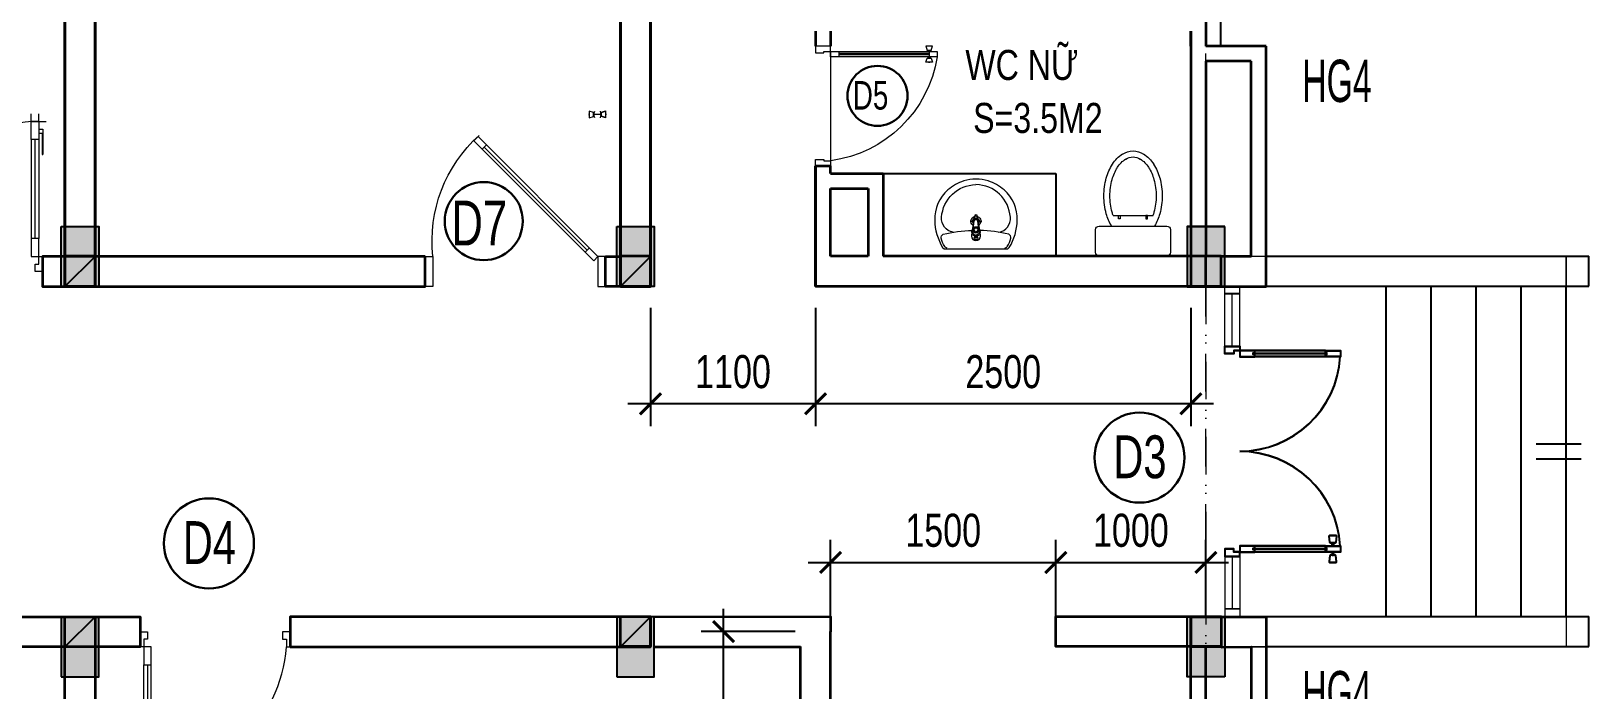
# Model space of a CAD drawing. Header units: millimetres. Extents: x 408599 to 453999, y -1491679 to -1474616.
# Drawn here: x 443300 to 453675, y -1485366 to -1480978 of the extents above; entities that cross this region are included whole.
import ezdxf

# ---------------------------------------------------------------- set-up
doc = ezdxf.new("R2010")
doc.units = ezdxf.units.MM
doc.header["$MEASUREMENT"] = 0
doc.linetypes.add('DASHDOT', pattern=[1, 0.5, -0.25, 0, -0.25])
for name, color, linetype, lineweight in [('0 LAYER', 7, 'Continuous', 20), ('32-CUA', 32, 'Continuous', 15), ('A-Door', 8, 'Continuous', 13), ('Chu thich-0.25', 21, 'Continuous', 35), ('Hatch Nhat-0.15', 8, 'Continuous', 9), ('kata_dim', 7, 'Continuous', 15), ('NET THAY', 7, 'Continuous', 20), ('NETMANH', 3, 'Continuous', 13), ('S3', 2, 'Continuous', 25), ('S5', 1, 'Continuous', 35), ('TRUC', 65, 'DASHDOT', 9), ('TUONG', 4, 'Continuous', 40), ('Vat lieu', 245, 'Continuous', 9)]:
    doc.layers.add(name, color=color, linetype=linetype, lineweight=lineweight)
for name, color, linetype in [('CAUTHANG', 3, 'Continuous'), ('COT', 1, 'Continuous'), ('CUA-SO', 8, 'Continuous'), ('DA-ANNO-DIMS', 7, 'Continuous'), ('GHICHU', 7, 'Continuous'), ('hat', 7, 'Continuous'), ('Net-02', 8, 'Continuous'), ('TBI', 3, 'Continuous')]:
    doc.layers.add(name, color=color, linetype=linetype)
doc.styles.add('CHU KT (APTIMA)', font='', dxfattribs={"width": 0.7})
doc.styles.add('VNI-A', font='', dxfattribs={"width": 0.8})
doc.styles.add('VNI-HELVE', font='', dxfattribs={"height": 200})
doc.styles.add('VNI-Helve-Condense', font='', dxfattribs={"width": 0.9, "height": 220})
doc.styles.get('CHU KT (APTIMA)').set_extended_font_data('VNI-Aptima')
doc.styles.get('VNI-A').set_extended_font_data('VNI-Avo')
doc.styles.get('VNI-HELVE').set_extended_font_data('VNI-Helve-Condense')
doc.styles.get('VNI-Helve-Condense').set_extended_font_data('VNI-Helve-Condense')
doc.dimstyles.new('Copy of D100', dxfattribs={"dimscale": 0, "dimtxt": 220, "dimasz": 140, "dimexe": 150, "dimexo": 0, "dimgap": 100, "dimtad": 1, "dimdec": 0, "dimzin": 0, "dimdsep": 46, "dimtxsty": 'VNI-Helve-Condense', "dimblk": 'ARCHTICK', "dimcen": 0.09, "dimdle": 150, "dimclrd": 35, "dimclre": 35, "dimclrt": 2, "dimadec": 0, "dimazin": 0, "dimtfac": 1, "dimtdec": 0, "dimtix": 1, "dimtmove": 2, "dimatfit": 3, "dimldrblk": 'ARCHTICK', "dimfxl": 1, "dimtolj": 1, "dimtzin": 0, "dimarcsym": 1})

# ---------------------------------------------------------------- blocks, each defined once
blk = doc.blocks.new('cot1-2')
at = {"layer": 'COT', "ltscale": 2}
blk.add_hatch(color=256, dxfattribs=at).paths.add_polyline_path([(-1, -1), (1, -1), (1, 1), (-1, 1)])
blk.add_lwpolyline([(-1, -1), (1, -1), (1, 1), (-1, 1)], close=True, dxfattribs=at)
at = {"layer": 'COT', "ltscale": 2, "flags": 128}
blk.add_lwpolyline([(-1, -1), (1, 1)], dxfattribs=at)
blk = doc.blocks.new('C1000')
at = {"layer": '32-CUA', "lineweight": 0}
for p, q in [((74112.4, -17359.21), (74112.4, -17358.71)), ((74112.9, -17359.21), (74112.9, -17358.71)), ((74112.4, -17359.21), (74111.9, -17359.21)), ((74112.12, -17359.72), (74112.12, -17361.41)), ((74112.4, -17359.72), (74112.12, -17359.72)), ((74112.18, -17360), (74112.18, -17361.41)), ((74112.4, -17360), (74112.18, -17360)), ((74112.4, -17359.21), (74112.4, -17360.41)), ((74112.9, -17359.21), (74112.4, -17359.21)), ((74112.4, -17359.72), (74112.4, -17360)), ((74112.9, -17360.41), (74112.9, -17359.21)), ((74112.4, -17360.18), (74112.4, -17367.01)), ((74112.4, -17360.41), (74112.9, -17360.41)), ((74112.65, -17367.01), (74112.65, -17360.41)), ((74112.9, -17360.41), (74112.9, -17367.01)), ((74112.18, -17361.41), (74112.12, -17361.41)), ((74112.4, -17368.21), (74112.4, -17367.01)), ((74112.4, -17367.01), (74112.9, -17367.01)), ((74112.9, -17367.01), (74112.9, -17368.21)), ((74112.15, -17368.21), (74112.15, -17369.21)), ((74112.4, -17368.21), (74112.15, -17368.21)), ((74112.4, -17368.71), (74112.4, -17368.21)), ((74112.9, -17368.21), (74112.4, -17368.21)), ((74121.9, -17368.21), (74122.15, -17368.21)), ((74121.9, -17368.71), (74121.9, -17368.21)), ((74122.15, -17368.21), (74122.15, -17369.21)), ((74112.15, -17369.21), (74112.65, -17369.21)), ((74112.65, -17368.71), (74112.4, -17368.71)), ((74112.65, -17369.21), (74112.65, -17368.71)), ((74121.65, -17368.71), (74121.9, -17368.71)), ((74121.65, -17369.21), (74121.65, -17368.71)), ((74122.15, -17369.21), (74121.65, -17369.21))]:
    blk.add_line(p, q, dxfattribs=at)
at = {"layer": '32-CUA', "lineweight": 0, "extrusion": (0, 0, -1)}
blk.add_ellipse((74113.02, -17368.07), major_axis=(-6.72, 6.36), ratio=0.918583, start_param=0.785398, end_param=2.356194, dxfattribs=at)
blk = doc.blocks.new('_ArchTick')
at = {"color": 0, "linetype": 'ByBlock', "const_width": 0.15}
blk.add_lwpolyline([(-0.5, -0.5), (0.5, 0.5)], dxfattribs=at)
blk = doc.blocks.new('*D41')
at = {"layer": 'DEFPOINTS', "color": 0, "ltscale": 200, "transparency": 16777216}
for p in [(450125, -1484517), (448625, -1484877), (450125, -1484877)]:
    blk.add_point(p, dxfattribs=at)
at = {"layer": 'kata_dim', "color": 35, "lineweight": -2, "ltscale": 200, "transparency": 16777216}
for p, q in [((448625, -1484877), (448625, -1484367)), ((450125, -1484877), (450125, -1484367)), ((448475, -1484517), (450275, -1484517))]:
    blk.add_line(p, q, dxfattribs=at)
at = {"layer": 'kata_dim', "color": 35, "lineweight": -2, "ltscale": 200, "transparency": 16777216, "xscale": 140, "yscale": 140, "zscale": 140, "rotation": 180}
blk.add_blockref('_ArchTick', (448625, -1484517), dxfattribs=at)
at = {"layer": 'kata_dim', "color": 35, "lineweight": -2, "ltscale": 200, "transparency": 16777216, "xscale": 140, "yscale": 140, "zscale": 140}
blk.add_blockref('_ArchTick', (450125, -1484517), dxfattribs=at)
at = {"layer": 'kata_dim', "color": 2, "ltscale": 200, "transparency": 16777216, "insert": (449375, -1484304), "char_height": 220, "attachment_point": 5, "style": 'VNI-Helve-Condense'}
blk.add_mtext('\\A1;1500', dxfattribs=at)
blk = doc.blocks.new('*D45')
at = {"layer": 'DEFPOINTS', "color": 0, "ltscale": 200, "transparency": 16777216}
for p in [(451125, -1484517), (450125, -1484877), (451125, -1484878)]:
    blk.add_point(p, dxfattribs=at)
at = {"layer": 'kata_dim', "color": 35, "lineweight": -2, "ltscale": 200, "transparency": 16777216}
for p, q in [((450125, -1484877), (450125, -1484367)), ((451125, -1484878), (451125, -1484367)), ((449975, -1484517), (451275, -1484517))]:
    blk.add_line(p, q, dxfattribs=at)
at = {"layer": 'kata_dim', "color": 35, "lineweight": -2, "ltscale": 200, "transparency": 16777216, "xscale": 140, "yscale": 140, "zscale": 140, "rotation": 180}
blk.add_blockref('_ArchTick', (450125, -1484517), dxfattribs=at)
at = {"layer": 'kata_dim', "color": 35, "lineweight": -2, "ltscale": 200, "transparency": 16777216, "xscale": 140, "yscale": 140, "zscale": 140}
blk.add_blockref('_ArchTick', (451125, -1484517), dxfattribs=at)
at = {"layer": 'kata_dim', "color": 2, "ltscale": 200, "transparency": 16777216, "insert": (450625, -1484304), "char_height": 220, "attachment_point": 5, "style": 'VNI-Helve-Condense'}
blk.add_mtext('\\A1;1000', dxfattribs=at)
blk = doc.blocks.new('*D24')
at = {"layer": 'DA-ANNO-DIMS', "color": 35, "linetype": 'ByBlock', "lineweight": -2, "transparency": 16777216}
blk.add_line((447912, -1487027), (447912, -1484827), dxfattribs=at)
at = {"layer": 'DA-ANNO-DIMS', "color": 35, "lineweight": -2, "transparency": 16777216}
for p, q in [((448388, -1484977), (447762, -1484977)), ((448388, -1486877), (447762, -1486877))]:
    blk.add_line(p, q, dxfattribs=at)
at = {"layer": 'DEFPOINTS', "color": 0, "linetype": 'ByBlock', "transparency": 16777216}
for p in [(447912, -1484977), (448388, -1484977), (448388, -1486877)]:
    blk.add_point(p, dxfattribs=at)
at = {"layer": 'DA-ANNO-DIMS', "color": 35, "linetype": 'ByBlock', "lineweight": -2, "transparency": 16777216, "xscale": 140, "yscale": 140, "zscale": 140}
for p, rotation in [((447912, -1484977), 90), ((447912, -1486877), 270)]:
    blk.add_blockref('_ArchTick', p, dxfattribs=dict(at, rotation=rotation))
at = {"layer": 'DA-ANNO-DIMS', "color": 2, "linetype": 'ByBlock', "transparency": 16777216, "insert": (447700, -1485927), "char_height": 220, "attachment_point": 5, "rotation": 90, "style": 'VNI-Helve-Condense'}
blk.add_mtext('\\A1;1900', dxfattribs=at)
blk = doc.blocks.new('TF0995P')
at = {"layer": 'Vat lieu'}
for p, q in [((-0.039, -0.183), (-0.017, -0.183)), ((0.017, -0.183), (0.038, -0.183))]:
    blk.add_line(p, q, dxfattribs=at)
blk.add_lwpolyline([(0, 0), (0.211, 0), (0.222, -0.008, -0.132514), (0.275, -0.189, -0.220557), (0.187, -0.392, -0.106796), (0.081, -0.451, -0.073183), (0, -0.464, -0.073183), (-0.081, -0.451, -0.106796), (-0.187, -0.392, -0.220557), (-0.275, -0.189, -0.132514), (-0.222, -0.008), (-0.211, 0)], format="xyb", close=True, dxfattribs=at)
for points in [[(-0.192, -0.004, 0.205194), (-0.208, -0.015, 0.09486), (-0.231, -0.07, 0.321316), (-0.219, -0.096, 0.050737), (-0.026, -0.122, 13.255667)], [(-0.012, -0.207), (-0.014, -0.195, -0.090943), (-0.016, -0.189), (-0.022, -0.147), (-0.027, -0.114), (-0.03, -0.083, -0.413838), (0, -0.054, -0.413838), (0.03, -0.083), (0.027, -0.114), (0.022, -0.147), (0.016, -0.189, -0.090943), (0.014, -0.195), (0.012, -0.207, -0.482882)], [(0.027, -0.114, 0.462811), (0, -0.083, 0.462811), (-0.027, -0.114)], [(-0.022, -0.112, -0.414214), (0, -0.091, -0.685598)], [(0.022, -0.112, 0.414214), (0, -0.091, 0.685598)], [(0.192, -0.004, -0.205194), (0.208, -0.015, -0.09486), (0.231, -0.07, -0.321316), (0.219, -0.096, -0.050572), (0.026, -0.122, -13.255667)], [(-0.152, -0.11, 0.396389), (-0.229, -0.209, 0.390675), (0, -0.427, 1.709543)], [(-0.022, -0.112), (-0.012, -0.186, 0.389882), (0, -0.196, 1.391857)], [(-0.014, -0.195, 0.245866), (0, -0.205, 0.245866), (0.014, -0.195)], [(0.012, -0.207, -0.389882), (0, -0.217, -0.230616), (-0.009, -0.213, -0.146126), (-0.012, -0.207)], [(0.012, -0.207), (0.011, -0.215, -0.409667), (0, -0.225, -0.409667), (-0.011, -0.215), (-0.012, -0.207)], [(0.152, -0.11, -0.396389), (0.229, -0.209, -0.390675), (0, -0.427, -1.709543)], [(0.022, -0.112), (0.012, -0.186, -0.389882), (0, -0.196, -1.391857)]]:
    blk.add_lwpolyline(points, format="xyb", dxfattribs=at)
for centre, radius in [((0, -0.069), 0.0143), ((0, -0.069), 0.0089), ((0, -0.125), 0.019), ((0, -0.125), 0.012)]:
    blk.add_circle(centre, radius, dxfattribs=at)
for radius, start, end in [(0.0329, 126.9145, 252.0015), (0.0227, 142.1403, 238.4416), (0.0329, 291.5338, 49.4494), (0.0227, 307.8585, 31.1898)]:
    blk.add_arc((-0.001, -0.183), radius, start, end, dxfattribs=at)
blk = doc.blocks.new('mb-boncau1')
at = {"layer": 'Vat lieu', "linetype": 'Continuous'}
for p, q in [((225, 0), (-225, 0)), ((-250, -25), (-250, -175)), ((250, -175), (250, -25)), ((-225, -200), (225, -200)), ((-133, -270), (133, -270)), ((-86, -248), (-96, -248)), ((-96, -248), (-96, -270)), ((-96, -270), (-86, -270)), ((-86, -270), (-86, -248)), ((86, -248), (96, -248)), ((86, -270), (86, -248)), ((96, -270), (86, -270)), ((96, -248), (96, -270))]:
    blk.add_line(p, q, dxfattribs=at)
for centre, radius, start, end in [((-225, -25), 25, 90, 180), ((225, -25), 25, 0, 90), ((-225, -175), 25, 180, 270), ((134, -366), 323, 149.0966, 164.9269), ((-134, -366), 323, 15.0731, 30.9034), ((225, -175), 25, 270, 0), ((264, -401), 458, 164.9269, 180), ((264, -401), 418, 164.9269, 180), ((134, -366), 283, 160.176, 164.9269), ((-134, -366), 283, 15.0731, 19.824), ((-264, -401), 418, 0, 15.0731), ((-264, -401), 458, 0, 15.0731), ((264, -401), 458, 180, 195.0731), ((264, -401), 418, 180, 195.0731), ((-264, -401), 418, 344.9269, 0), ((-264, -401), 458, 344.9269, 0), ((134, -436), 283, 195.0731, 213.0315), ((-134, -436), 283, 326.9685, 344.9269), ((134, -436), 323, 195.0731, 213.0315), ((52, -490), 226, 213.0315, 237.5002), ((52, -490), 186, 213.0315, 237.5002), ((-52, -490), 186, 302.4998, 326.9685), ((-52, -490), 226, 302.4998, 326.9685), ((-134, -436), 323, 326.9685, 344.9269), ((0, -571), 129, 237.5002, 270), ((0, -571), 89.3, 237.5002, 270), ((0, -571), 89.3, 270, 302.4998), ((0, -571), 129, 270, 302.4998)]:
    blk.add_arc(centre, radius, start, end, dxfattribs=at)
blk = doc.blocks.new('*D27')
at = {"layer": 'DEFPOINTS', "color": 0, "ltscale": 200, "transparency": 16777216}
for p in [(448525, -1482820), (451025, -1482821), (448525, -1483460)]:
    blk.add_point(p, dxfattribs=at)
at = {"layer": 'kata_dim', "color": 35, "lineweight": -2, "ltscale": 200, "transparency": 16777216}
for p, q in [((448525, -1482820), (448525, -1483610)), ((451025, -1482821), (451025, -1483610)), ((451175, -1483460), (448375, -1483460))]:
    blk.add_line(p, q, dxfattribs=at)
at = {"layer": 'kata_dim', "color": 35, "lineweight": -2, "ltscale": 200, "transparency": 16777216, "xscale": 140, "yscale": 140, "zscale": 140, "rotation": 180}
blk.add_blockref('_ArchTick', (448525, -1483460), dxfattribs=at)
at = {"layer": 'kata_dim', "color": 35, "lineweight": -2, "ltscale": 200, "transparency": 16777216, "xscale": 140, "yscale": 140, "zscale": 140}
blk.add_blockref('_ArchTick', (451025, -1483460), dxfattribs=at)
at = {"layer": 'kata_dim', "color": 2, "ltscale": 200, "transparency": 16777216, "insert": (449775, -1483247), "char_height": 220, "attachment_point": 5, "style": 'VNI-Helve-Condense'}
blk.add_mtext('\\A1;2500', dxfattribs=at)
blk = doc.blocks.new('*D28')
at = {"layer": 'DEFPOINTS', "color": 0, "ltscale": 200, "transparency": 16777216}
for p in [(447425, -1482820), (448525, -1482821), (447425, -1483460)]:
    blk.add_point(p, dxfattribs=at)
at = {"layer": 'kata_dim', "color": 35, "lineweight": -2, "ltscale": 200, "transparency": 16777216}
for p, q in [((447425, -1482820), (447425, -1483610)), ((448525, -1482821), (448525, -1483610)), ((448675, -1483460), (447275, -1483460))]:
    blk.add_line(p, q, dxfattribs=at)
at = {"layer": 'kata_dim', "color": 35, "lineweight": -2, "ltscale": 200, "transparency": 16777216, "xscale": 140, "yscale": 140, "zscale": 140, "rotation": 180}
blk.add_blockref('_ArchTick', (447425, -1483460), dxfattribs=at)
at = {"layer": 'kata_dim', "color": 35, "lineweight": -2, "ltscale": 200, "transparency": 16777216, "xscale": 140, "yscale": 140, "zscale": 140}
blk.add_blockref('_ArchTick', (448525, -1483460), dxfattribs=at)
at = {"layer": 'kata_dim', "color": 2, "ltscale": 200, "transparency": 16777216, "insert": (447975, -1483247), "char_height": 220, "attachment_point": 5, "style": 'VNI-Helve-Condense'}
blk.add_mtext('\\A1;1100', dxfattribs=at)
blk = doc.blocks.new('CuaDi 2c1400')
at = {"layer": 'CUA-SO'}
for p, q in [((30, 670), (30, 200)), ((50, 680), (50, 190)), ((70, 670), (70, 200)), ((1330, 670), (1330, 200)), ((1350, 680), (1350, 190)), ((1370, 670), (1370, 200)), ((0, 0), (0, 100)), ((1400, 0), (1400, 100))]:
    blk.add_line(p, q, dxfattribs=at)
for points in [[(45, 670), (30, 670), (30, 770), (70, 770), (70, 670), (55, 670), (55, 680), (45, 680), (45, 670)], [(1345, 670), (1330, 670), (1330, 770), (1370, 770), (1370, 670), (1355, 670), (1355, 680), (1345, 680), (1345, 670)], [(45, 200), (30, 200), (30, 100), (70, 100), (70, 200), (55, 200), (55, 190), (45, 190), (45, 200)], [(1345, 200), (1330, 200), (1330, 100), (1370, 100), (1370, 200), (1355, 200), (1355, 190), (1345, 190), (1345, 200)], [(30, 100), (30, 60), (50, 60), (50, 0), (0, 0), (0, 100), (30, 100)], [(1370, 100), (1370, 60), (1350, 60), (1350, 0), (1400, 0), (1400, 100), (1370, 100)]]:
    blk.add_lwpolyline(points, dxfattribs=at)
for points in [[(1305, 700), (1265, 696, -0.443716), (1260, 701), (1260, 739, -0.443716), (1265, 744), (1305, 740, -0.385314), (1310, 735), (1310, 705, -0.385314)], [(1395, 700), (1435, 696, 0.443716), (1440, 701), (1440, 739, 0.443716), (1435, 744), (1395, 740, 0.385314), (1390, 735), (1390, 705, 0.385314)]]:
    blk.add_lwpolyline(points, format="xyb", close=True, dxfattribs=at)
for points in [[(1330, 715), (1310, 715), (1310, 725), (1330, 725)], [(1370, 715), (1390, 715), (1390, 725), (1370, 725)]]:
    blk.add_lwpolyline(points, close=True, dxfattribs=at)
for centre, start, end in [((28, 99), 0.0743, 86.4009), ((1372, 99), 93.5991, 179.9257)]:
    blk.add_arc(centre, 672, start, end, dxfattribs=at)
blk = doc.blocks.new('d3333')
for points in [[(323383, -1485547), (324182, -1484748), (324210, -1484777), (323411, -1485575)], [(323383, -1485747), (323333, -1485747), (323333, -1485547), (323383, -1485547)], [(324483, -1485747), (324533, -1485747), (324533, -1485547), (324483, -1485547)]]:
    blk.add_lwpolyline(points, close=True)
at = {"color": 8}
blk.add_lwpolyline([(324140, -1484818), (323454, -1485504)], dxfattribs=at)
for points in [[(324154, -1484833), (324125, -1484804)], [(323468, -1485518), (323440, -1485490)]]:
    blk.add_lwpolyline(points)
blk.add_arc((323544, -1485443), 944, 353.7215, 48.1059)

msp = doc.modelspace()

# ---------------------------------------------------------------- hatches: boundary and pattern name
at = {"layer": 'hat', "ltscale": 200}
h = msp.add_hatch(color=256, dxfattribs=at)
h.dxf.hatch_style = 1
h.paths.add_polyline_path([(443525.4, -1482477.6), (443725.4, -1482477.6), (443725.4, -1482677.6), (443525.4, -1482677.6)])
h = msp.add_hatch(color=256, dxfattribs=at)
h.dxf.hatch_style = 1
h.paths.add_polyline_path([(447225.4, -1482475.9), (447425.4, -1482475.9), (447425.4, -1482675.9), (447225.4, -1482675.9)])
h = msp.add_hatch(color=256, dxfattribs=at)
h.dxf.hatch_style = 1
h.paths.add_polyline_path([(447225.4, -1482477.6), (447425.4, -1482477.6), (447425.4, -1482677.6), (447225.4, -1482677.6)])
h = msp.add_hatch(color=256, dxfattribs=at)
h.dxf.hatch_style = 1
h.paths.add_polyline_path([(451025.4, -1482475.9), (451225.4, -1482475.9), (451225.4, -1482675.9), (451025.4, -1482675.9)])
h = msp.add_hatch(color=256, dxfattribs=at)
h.dxf.hatch_style = 1
h.paths.add_polyline_path([(451025.4, -1482475.9), (451225.4, -1482475.9), (451225.4, -1482675.9), (451025.4, -1482675.9)])
h = msp.add_hatch(color=256, dxfattribs=at)
h.dxf.hatch_style = 1
h.paths.add_polyline_path([(451025.4, -1482475.9), (451225.4, -1482475.9), (451225.4, -1482675.9), (451025.4, -1482675.9)])
h = msp.add_hatch(color=256, dxfattribs=at)
h.dxf.hatch_style = 1
h.paths.add_polyline_path([(451025.4, -1482477.6), (451225.4, -1482477.6), (451225.4, -1482677.6), (451025.4, -1482677.6)])
h = msp.add_hatch(color=256, dxfattribs=at)
h.dxf.hatch_style = 1
h.paths.add_polyline_path([(451025.4, -1482477.6), (451225.4, -1482477.6), (451225.4, -1482677.6), (451025.4, -1482677.6)])
h = msp.add_hatch(color=256, dxfattribs=at)
h.dxf.hatch_style = 1
h.paths.add_polyline_path([(451025.4, -1482477.6), (451225.4, -1482477.6), (451225.4, -1482677.6), (451025.4, -1482677.6)])
h = msp.add_hatch(color=256, dxfattribs=at)
h.dxf.hatch_style = 1
h.paths.add_polyline_path([(451025.4, -1482477.6), (451225.4, -1482477.6), (451225.4, -1482677.6), (451025.4, -1482677.6)])
h = msp.add_hatch(color=256, dxfattribs=at)
h.dxf.hatch_style = 1
h.paths.add_polyline_path([(451025.4, -1482477.6), (451225.4, -1482477.6), (451225.4, -1482677.6), (451025.4, -1482677.6)])
h = msp.add_hatch(color=256, dxfattribs=at)
h.dxf.hatch_style = 1
h.paths.add_polyline_path([(451025.4, -1482477.6), (451225.4, -1482477.6), (451225.4, -1482677.6), (451025.4, -1482677.6)])
h = msp.add_hatch(color=256, dxfattribs=at)
h.dxf.hatch_style = 1
h.paths.add_polyline_path([(451025.4, -1482477.6), (451225.4, -1482477.6), (451225.4, -1482677.6), (451025.4, -1482677.6)])
h = msp.add_hatch(color=6, dxfattribs=at)
h.dxf.hatch_style = 1
h.paths.add_polyline_path([(447425.4, -1484875.9), (447225.4, -1484875.9), (447225.4, -1485075.9), (447425.4, -1485075.9)])
h = msp.add_hatch(color=256, dxfattribs=at)
h.dxf.hatch_style = 1
h.paths.add_polyline_path([(451025.4, -1485077.6), (451225.4, -1485077.6), (451225.4, -1484877.6), (451025.4, -1484877.6)])
h = msp.add_hatch(color=256, dxfattribs=at)
h.dxf.hatch_style = 1
h.paths.add_polyline_path([(451025.4, -1485077.6), (451225.4, -1485077.6), (451225.4, -1484877.6), (451025.4, -1484877.6)])
h = msp.add_hatch(color=256, dxfattribs=at)
h.dxf.hatch_style = 1
h.paths.add_polyline_path([(451025.4, -1485077.6), (451225.4, -1485077.6), (451225.4, -1484877.6), (451025.4, -1484877.6)])
h = msp.add_hatch(color=256, dxfattribs=at)
h.dxf.hatch_style = 1
h.paths.add_polyline_path([(451025.4, -1485077.6), (451225.4, -1485077.6), (451225.4, -1484877.6), (451025.4, -1484877.6)])
h = msp.add_hatch(color=256, dxfattribs=at)
h.dxf.hatch_style = 1
h.paths.add_polyline_path([(451025.4, -1485079.4), (451225.4, -1485079.4), (451225.4, -1484879.4), (451025.4, -1484879.4)])
h = msp.add_hatch(color=256, dxfattribs=at)
h.dxf.hatch_style = 1
h.paths.add_polyline_path([(451025.4, -1485079.4), (451225.4, -1485079.4), (451225.4, -1484879.4), (451025.4, -1484879.4)])
h = msp.add_hatch(color=256, dxfattribs=at)
h.dxf.hatch_style = 1
h.paths.add_polyline_path([(451025.4, -1485079.4), (451225.4, -1485079.4), (451225.4, -1484879.4), (451025.4, -1484879.4)])
h = msp.add_hatch(color=256, dxfattribs=at)
h.dxf.hatch_style = 1
h.paths.add_polyline_path([(451025.4, -1485079.4), (451225.4, -1485079.4), (451225.4, -1484879.4), (451025.4, -1484879.4)])
at = {"layer": 'Hatch Nhat-0.15'}
h = msp.add_hatch(color=256, dxfattribs=at)
h.dxf.hatch_style = 1
h.paths.add_polyline_path([(443600.4, -1482279.5), (443500.4, -1482279.5), (443500.4, -1482579.4), (443600.4, -1482579.4)])
h.paths.add_polyline_path([(443750.4, -1482279.5), (443600.4, -1482279.5), (443600.4, -1482579.4), (443750.4, -1482579.4)])
h.paths.add_polyline_path([(443750.4, -1482579.4), (443600.4, -1482579.4), (443600.4, -1482679.5), (443750.4, -1482679.5)])
h.paths.add_polyline_path([(443600.4, -1482579.4), (443500.4, -1482579.4), (443500.4, -1482679.5), (443600.4, -1482679.5)])
h = msp.add_hatch(color=256, dxfattribs=at)
h.dxf.hatch_style = 1
h.paths.add_polyline_path([(447300.4, -1482279.5), (447200.4, -1482279.5), (447200.4, -1482579.4), (447300.4, -1482579.4)])
h.paths.add_polyline_path([(447450.4, -1482279.5), (447300.4, -1482279.5), (447300.4, -1482579.4), (447450.4, -1482579.4)])
h.paths.add_polyline_path([(447450.4, -1482579.4), (447300.4, -1482579.4), (447300.4, -1482679.5), (447450.4, -1482679.5)])
h.paths.add_polyline_path([(447300.4, -1482579.4), (447200.4, -1482579.4), (447200.4, -1482679.5), (447300.4, -1482679.5)])
h = msp.add_hatch(color=256, dxfattribs=at)
h.dxf.hatch_style = 1
h.paths.add_polyline_path([(451150.4, -1482279.5), (451250.4, -1482279.5), (451250.4, -1482579.4), (451150.4, -1482579.4)])
h.paths.add_polyline_path([(451000.4, -1482279.5), (451150.4, -1482279.5), (451150.4, -1482579.4), (451000.4, -1482579.4)])
h.paths.add_polyline_path([(451000.4, -1482579.4), (451150.4, -1482579.4), (451150.4, -1482679.5), (451000.4, -1482679.5)])
h.paths.add_polyline_path([(451150.4, -1482579.4), (451250.4, -1482579.4), (451250.4, -1482679.5), (451150.4, -1482679.5)])
h = msp.add_hatch(color=256, dxfattribs=at)
h.dxf.hatch_style = 1
h.paths.add_polyline_path([(451150.4, -1482280.5), (451250.4, -1482280.5), (451250.4, -1482580.4), (451150.4, -1482580.4)])
h.paths.add_polyline_path([(451000.4, -1482280.5), (451150.4, -1482280.5), (451150.4, -1482580.4), (451000.4, -1482580.4)])
h.paths.add_polyline_path([(451000.4, -1482580.4), (451150.4, -1482580.4), (451150.4, -1482680.5), (451000.4, -1482680.5)])
h.paths.add_polyline_path([(451150.4, -1482580.4), (451250.4, -1482580.4), (451250.4, -1482680.5), (451150.4, -1482680.5)])
h = msp.add_hatch(color=256, dxfattribs=at)
h.dxf.hatch_style = 1
h.paths.add_polyline_path([(443600.4, -1485278.4), (443500.4, -1485278.4), (443500.4, -1484978.5), (443600.4, -1484978.5)])
h.paths.add_polyline_path([(443750.4, -1485278.4), (443600.4, -1485278.4), (443600.4, -1484978.5), (443750.4, -1484978.5)])
h.paths.add_polyline_path([(443750.4, -1484978.5), (443600.4, -1484978.5), (443600.4, -1484878.4), (443750.4, -1484878.4)])
h.paths.add_polyline_path([(443600.4, -1484978.5), (443500.4, -1484978.5), (443500.4, -1484878.4), (443600.4, -1484878.4)])
h = msp.add_hatch(color=256, dxfattribs=at)
h.dxf.hatch_style = 1
h.paths.add_polyline_path([(447300.4, -1485278.4), (447200.4, -1485278.4), (447200.4, -1484978.5), (447300.4, -1484978.5)])
h.paths.add_polyline_path([(447450.4, -1485278.4), (447300.4, -1485278.4), (447300.4, -1484978.5), (447450.4, -1484978.5)])
h.paths.add_polyline_path([(447450.4, -1484978.5), (447300.4, -1484978.5), (447300.4, -1484878.4), (447450.4, -1484878.4)])
h.paths.add_polyline_path([(447300.4, -1484978.5), (447200.4, -1484978.5), (447200.4, -1484878.4), (447300.4, -1484878.4)])
h = msp.add_hatch(color=256, dxfattribs=at)
h.dxf.hatch_style = 1
h.paths.add_polyline_path([(451150.4, -1485278.4), (451250.4, -1485278.4), (451250.4, -1484978.5), (451150.4, -1484978.5)])
h.paths.add_polyline_path([(451000.4, -1485278.4), (451150.4, -1485278.4), (451150.4, -1484978.5), (451000.4, -1484978.5)])
h.paths.add_polyline_path([(451000.4, -1484978.5), (451150.4, -1484978.5), (451150.4, -1484878.4), (451000.4, -1484878.4)])
h.paths.add_polyline_path([(451150.4, -1484978.5), (451250.4, -1484978.5), (451250.4, -1484878.4), (451150.4, -1484878.4)])
h = msp.add_hatch(color=256, dxfattribs=at)
h.dxf.hatch_style = 1
h.paths.add_polyline_path([(451150.4, -1485279.4), (451250.4, -1485279.4), (451250.4, -1484979.5), (451150.4, -1484979.5)])
h.paths.add_polyline_path([(451000.4, -1485279.4), (451150.4, -1485279.4), (451150.4, -1484979.5), (451000.4, -1484979.5)])
h.paths.add_polyline_path([(451000.4, -1484979.5), (451150.4, -1484979.5), (451150.4, -1484879.4), (451000.4, -1484879.4)])
h.paths.add_polyline_path([(451150.4, -1484979.5), (451250.4, -1484979.5), (451250.4, -1484879.4), (451150.4, -1484879.4)])

# ---------------------------------------------------------------- linework, layer by layer
at = {"layer": 'A-Door'}
for p, q in [((448625.4, -1481076.8), (448525.4, -1481076.8)), ((448625.4, -1481076.8), (448525.4, -1481076.8)), ((451250.4, -1483075.9), (451250.4, -1482675.9)), ((451350.4, -1482675.9), (451250.4, -1482675.9)), ((451250.4, -1483077.6), (451250.4, -1482677.6)), ((451350.4, -1482677.6), (451250.4, -1482677.6)), ((451350.4, -1482679.4), (451250.4, -1482679.4)), ((451350.4, -1482725.9), (451250.4, -1482725.9)), ((451350.4, -1482727.6), (451250.4, -1482727.6)), ((451350.4, -1482729.4), (451250.4, -1482729.4)), ((451300.4, -1483075.9), (451300.4, -1482725.9)), ((451300.4, -1483077.6), (451300.4, -1482727.6)), ((451350.4, -1483075.9), (451350.4, -1482675.9)), ((451350.4, -1483077.6), (451350.4, -1482677.6)), ((451250.4, -1484475.9), (451250.4, -1484875.9)), ((451250.4, -1484477.6), (451250.4, -1484877.6)), ((451300.4, -1484475.9), (451300.4, -1484825.9)), ((451300.4, -1484477.6), (451300.4, -1484827.6)), ((451350.4, -1484475.9), (451350.4, -1484875.9)), ((451350.4, -1484477.6), (451350.4, -1484877.6)), ((451350.4, -1484825.9), (451250.4, -1484825.9)), ((451350.4, -1484827.6), (451250.4, -1484827.6)), ((451350.4, -1484875.9), (451250.4, -1484875.9)), ((451350.4, -1484877.6), (451250.4, -1484877.6))]:
    msp.add_line(p, q, dxfattribs=at)
at = {"layer": 'A-Door', "extrusion": (1e-16, 0, -1)}
for p, q in [((448625.4, -1481112.7), (448625.4, -1481840.9)), ((448625.4, -1481112.7), (448625.4, -1481840.9)), ((448679.3, -1481112.7), (448679.3, -1481148.6)), ((448679.3, -1481112.7), (448679.3, -1481148.6)), ((449281.8, -1481126.1), (448679.3, -1481126.1)), ((449281.8, -1481126.1), (448679.3, -1481126.1)), ((449281.8, -1481135.1), (448679.3, -1481135.1)), ((449281.8, -1481135.1), (448679.3, -1481135.1)), ((449281.8, -1481112.7), (449281.8, -1481148.6)), ((449281.8, -1481112.7), (449281.8, -1481148.6))]:
    msp.add_line(p, q, dxfattribs=at)
at = {"layer": 'A-Door', "extrusion": (0, 1e-16, -1)}
msp.add_line((447089.6, -1481533), (447053.7, -1481533), dxfattribs=at)
at = {"layer": 'A-Door', "extrusion": (1e-16, 0, -1)}
for points in [[(-448625.4, -1481076.8), (-448525.4, -1481076.8), (-448525.4, -1481121.6), (-448580.6, -1481121.6), (-448580.6, -1481112.7), (-448625.4, -1481112.7)], [(-448625.4, -1481076.8), (-448525.4, -1481076.8), (-448525.4, -1481121.6), (-448580.6, -1481121.6), (-448580.6, -1481112.7), (-448625.4, -1481112.7)], [(-449268.3, -1481103.7), (-449295.3, -1481103.7), (-449304.2, -1481076.8), (-449259.4, -1481076.8)], [(-449268.3, -1481103.7), (-449295.3, -1481103.7), (-449304.2, -1481076.8), (-449259.4, -1481076.8)], [(-448625.4, -1481112.7), (-449335.7, -1481112.7), (-449335.7, -1481148.6), (-448625.4, -1481148.6)], [(-448625.4, -1481112.7), (-449335.7, -1481112.7), (-449335.7, -1481148.6), (-448625.4, -1481148.6)], [(-449268.3, -1481157.5), (-449295.3, -1481157.5), (-449304.2, -1481184.5), (-449259.4, -1481184.5)], [(-449268.3, -1481157.5), (-449295.3, -1481157.5), (-449304.2, -1481184.5), (-449259.4, -1481184.5)], [(-448625.4, -1481876.8), (-448525.4, -1481876.8), (-448525.4, -1481831.9), (-448580.6, -1481831.9), (-448580.6, -1481840.9), (-448625.4, -1481840.9)], [(-448625.4, -1481876.8), (-448525.4, -1481876.8), (-448525.4, -1481831.9), (-448580.6, -1481831.9), (-448580.6, -1481840.9), (-448625.4, -1481840.9)]]:
    msp.add_lwpolyline(points, close=True, dxfattribs=at)
for points in [[(-449272.8, -1481108.9), (-449272.8, -1481103.7)], [(-449272.8, -1481108.9), (-449272.8, -1481103.7)], [(-449272.8, -1481152.4), (-449272.8, -1481157.5)], [(-449272.8, -1481152.4), (-449272.8, -1481157.5)], [(-449290.8, -1481108.9), (-449290.8, -1481103.7)], [(-449290.8, -1481108.9), (-449290.8, -1481103.7)], [(-449290.8, -1481152.4), (-449290.8, -1481157.5)], [(-449290.8, -1481152.4), (-449290.8, -1481157.5)]]:
    msp.add_lwpolyline(points, dxfattribs=at)
at = {"layer": 'A-Door', "extrusion": (0, 1e-16, -1), "elevation": 0}
for points in [[(-447044.7, -1481546.5), (-447044.7, -1481519.6), (-447017.8, -1481510.6), (-447017.8, -1481555.5)], [(-447098.5, -1481544.7), (-447098.5, -1481517.8), (-447125.4, -1481508.8), (-447125.4, -1481553.7)], [(-447098.5, -1481546.5), (-447098.5, -1481519.6), (-447125.4, -1481510.6), (-447125.4, -1481555.5)]]:
    msp.add_lwpolyline(points, close=True, dxfattribs=at)
for points in [[(-447049.9, -1481524), (-447044.7, -1481524)], [(-447049.9, -1481542), (-447044.7, -1481542)], [(-447093.3, -1481522.3), (-447098.5, -1481522.3)], [(-447093.3, -1481524), (-447098.5, -1481524)], [(-447093.3, -1481540.3), (-447098.5, -1481540.3)], [(-447093.3, -1481542), (-447098.5, -1481542)]]:
    msp.add_lwpolyline(points, dxfattribs=at)
at = {"layer": 'A-Door', "extrusion": (1e-16, 0, -1)}
for centre, radius, start, end in [((-449281.8, -1481080.1), 5.61, 36.8699, 143.1301), ((-449281.8, -1481080.1), 5.61, 36.8699, 143.1301), ((-448515.5, -1481017.6), 830.6, 189.0716, 262.39062), ((-448515.5, -1481017.6), 830.6, 189.0716, 262.39062), ((-449281.8, -1481166.5), 58.3, 67.38013, 112.61987), ((-449281.8, -1481166.5), 58.3, 67.38013, 112.61987), ((-449281.8, -1481094.7), 58.3, 247.38013, 292.61987), ((-449281.8, -1481094.7), 58.3, 247.38013, 292.61987), ((-449281.8, -1481181.1), 5.61, 216.8699, 323.1301), ((-449281.8, -1481181.1), 5.61, 216.8699, 323.1301)]:
    msp.add_arc(centre, radius, start, end, dxfattribs=at)
at = {"layer": 'A-Door', "extrusion": (0, 1e-16, -1)}
for centre, radius, start, end in [((-447021.1, -1481533), 5.61, 306.8699, 53.1301), ((-447107.5, -1481533), 58.3, 337.38014, 22.61986), ((-447035.7, -1481533), 58.3, 157.38014, 202.61986), ((-447122.1, -1481531.3), 5.61, 126.8699, 233.1301), ((-447122.1, -1481533), 5.61, 126.8699, 233.1301)]:
    msp.add_arc(centre, radius, start, end, dxfattribs=at)
at = {"layer": 'CAUTHANG'}
msp.add_lwpolyline([(453525.4, -1483778.5, 0, 0, 0), (452625.4, -1483778.5, 100, 0, 0), (452325.4, -1483778.5, 0, 0, 0)], format="xyseb", dxfattribs=at)
for points in [[(453625.4, -1483728.5), (453325.4, -1483728.5)], [(453625.4, -1483828.5), (453325.4, -1483828.5)]]:
    msp.add_lwpolyline(points, dxfattribs=at)
at = {"layer": 'CUA-SO', "linetype": 'ByBlock'}
for p, q in [((451525.4, -1482475.9), (453675.4, -1482475.9)), ((453675.4, -1482675.9), (453675.4, -1482475.9)), ((451525.4, -1482675.9), (453675.4, -1482675.9)), ((452325.4, -1484877.6), (452325.4, -1482675.9)), ((452325.4, -1484879.4), (452325.4, -1482677.6)), ((452625.4, -1484877.6), (452625.4, -1482675.9)), ((452625.4, -1484879.4), (452625.4, -1482677.6)), ((452925.4, -1484877.6), (452925.4, -1482675.9)), ((452925.4, -1484879.4), (452925.4, -1482677.6)), ((453225.4, -1484877.6), (453225.4, -1482675.9)), ((453225.4, -1484879.4), (453225.4, -1482677.6)), ((453525.4, -1484877.6), (453525.4, -1482675.9)), ((451525.4, -1484877.6), (453675.4, -1484877.6)), ((453675.4, -1485077.6), (453675.4, -1484877.6)), ((451525.4, -1485077.6), (453675.4, -1485077.6))]:
    msp.add_line(p, q, dxfattribs=at)
at = {"layer": 'NET THAY'}
for p, q in [((453525.4, -1482478.5), (453525.4, -1485078.5)), ((452625.4, -1482678.5), (452625.4, -1484878.5)), ((452925.4, -1482678.5), (452925.4, -1484878.5)), ((453225.4, -1482678.5), (453225.4, -1484878.5)), ((451225.4, -1485078.5), (453525.4, -1485078.5))]:
    msp.add_line(p, q, dxfattribs=at)
for points in [[(453525.4, -1482478.5), (451225.4, -1482478.5), (451225.4, -1482678.5), (453525.4, -1482678.5)], [(453525.4, -1485078.5), (451225.4, -1485078.5), (451225.4, -1484878.5), (453525.4, -1484878.5)]]:
    msp.add_lwpolyline(points, close=True, dxfattribs=at)
at = {"layer": 'NET THAY', "color": 26, "lineweight": 30}
for centre, radius in [((448937.4, -1481408.8), 200), ((446314.4, -1482243.4), 260), ((450682.6, -1483818.7), 299.9), ((444484.4, -1484389.9), 299.9)]:
    msp.add_circle(centre, radius, dxfattribs=at)
at = {"layer": 'Net-02'}
for p, q in [((451225.2, -1481078.5), (451225.2, -1480178.5)), ((448975.4, -1481926.8), (450125.4, -1481926.8)), ((450125.4, -1481926.8), (450125.4, -1482475.9))]:
    msp.add_line(p, q, dxfattribs=at)
at = {"layer": 'S3'}
for points in [[(443500.4, -1482279.5), (443750.4, -1482279.5), (443750.4, -1482679.5), (443500.4, -1482679.5)], [(447200.4, -1482279.5), (447450.4, -1482279.5), (447450.4, -1482679.5), (447200.4, -1482679.5)], [(451250.4, -1482279.5), (451000.4, -1482279.5), (451000.4, -1482679.5), (451250.4, -1482679.5)], [(451250.4, -1482280.5), (451000.4, -1482280.5), (451000.4, -1482680.5), (451250.4, -1482680.5)], [(443500.4, -1485278.4), (443750.4, -1485278.4), (443750.4, -1484878.4), (443500.4, -1484878.4)], [(447200.4, -1485278.4), (447450.4, -1485278.4), (447450.4, -1484878.4), (447200.4, -1484878.4)], [(451250.4, -1485278.4), (451000.4, -1485278.4), (451000.4, -1484878.4), (451250.4, -1484878.4)], [(451250.4, -1485279.4), (451000.4, -1485279.4), (451000.4, -1484879.4), (451250.4, -1484879.4)]]:
    msp.add_lwpolyline(points, close=True, dxfattribs=at)
at = {"layer": 'S5', "ltscale": 200}
for p, q in [((443725.4, -1475578.5), (443725.4, -1482477.6)), ((447225.4, -1475578.5), (447225.4, -1482477.6)), ((447425.4, -1475578.5), (447425.4, -1482477.6)), ((443525.4, -1476678.5), (443525.4, -1482477.6)), ((448525.4, -1480976.8), (448525.4, -1481076.8)), ((448625.4, -1480976.8), (448625.4, -1481076.8)), ((451025.4, -1480978.5), (451025.4, -1482477.6)), ((451125.4, -1481078.5), (451125.4, -1481078.5)), ((448525.4, -1482675.9), (448525.4, -1481876.8)), ((448625.4, -1481926.8), (448975.4, -1481926.8)), ((448975.4, -1481926.8), (448975.4, -1482475.9)), ((448625.4, -1482026.8), (448875.4, -1482026.8)), ((448875.4, -1482026.8), (448875.4, -1482475.9)), ((448625.4, -1486876.8), (448625.4, -1484976.8)), ((448425.4, -1490276.8), (448425.4, -1485076.4)), ((451025.4, -1487678.5), (451025.4, -1485079.4))]:
    msp.add_line(p, q, dxfattribs=at)
for points in [[(451025.4, -1480878.5), (451125.4, -1480878.5), (451125.4, -1481078.5)], [(451125.4, -1480878.5), (451125.4, -1481078.5)], [(451025.4, -1480976.8), (451025.4, -1482475.9)], [(451025.4, -1480978.5), (451025.4, -1482477.6)], [(451025.4, -1481078.5), (451025.4, -1480978.5)], [(451125.4, -1482677.6), (451525.4, -1482677.6), (451525.4, -1481078.5)], [(451525.4, -1481078.5), (451125.4, -1481078.5)], [(451425.4, -1481178.5), (451125.4, -1481178.5)], [(451125.4, -1481178.5), (451125.4, -1482477.6)], [(451225.4, -1482476.8), (451425.4, -1482477.6), (451425.4, -1481178.5)], [(448625.4, -1481926.8), (448625.4, -1481876.8), (448525.4, -1481876.8), (448525.4, -1482475.9)], [(448625.4, -1482475.9), (448625.4, -1482026.8)], [(448525.4, -1482475.9), (448525.4, -1482475.9), (448525.4, -1482676.8), (451125.4, -1482676.8), (451125.4, -1482475.9), (448975.4, -1482475.9)], [(448875.4, -1482475.9), (448625.4, -1482475.9)], [(447450.4, -1484879.4), (448625.4, -1484877.2), (448625.4, -1484978.5)], [(451125.4, -1484879.4), (451525.4, -1484879.4), (451525.4, -1486478.5)], [(447450.4, -1485079.4), (448425.4, -1485079.4)], [(451125.4, -1487378.5), (451125.4, -1485079.4)], [(451225.4, -1485080.2), (451425.4, -1485079.4), (451425.4, -1486378.5)]]:
    msp.add_lwpolyline(points, dxfattribs=at)
for points in [[(443725.4, -1482478.5), (443375.4, -1482478.5), (443375.4, -1482678.5), (443725.4, -1482678.5)], [(443725.4, -1482477.6), (443525.4, -1482477.6), (443525.4, -1482677.6), (443725.4, -1482677.6)], [(445925.4, -1482478.5), (443525.4, -1482478.5), (443525.4, -1482678.5), (445925.4, -1482678.5)], [(447125.4, -1482478.5), (447225.4, -1482478.5), (447225.4, -1482678.5), (447125.4, -1482678.5)], [(447425.4, -1482475.9), (447225.4, -1482475.9), (447225.4, -1482675.9), (447425.4, -1482675.9)], [(447425.4, -1482477.6), (447225.4, -1482477.6), (447225.4, -1482677.6), (447425.4, -1482677.6)], [(451225.4, -1482475.9), (451025.4, -1482475.9), (451025.4, -1482675.9), (451225.4, -1482675.9)], [(451225.4, -1482475.9), (451025.4, -1482475.9), (451025.4, -1482675.9), (451225.4, -1482675.9)], [(451225.4, -1482475.9), (451025.4, -1482475.9), (451025.4, -1482675.9), (451225.4, -1482675.9)], [(451225.4, -1482477.6), (451025.4, -1482477.6), (451025.4, -1482677.6), (451225.4, -1482677.6)], [(451225.4, -1482477.6), (451025.4, -1482477.6), (451025.4, -1482677.6), (451225.4, -1482677.6)], [(451225.4, -1482477.6), (451025.4, -1482477.6), (451025.4, -1482677.6), (451225.4, -1482677.6)], [(451225.4, -1482477.6), (451025.4, -1482477.6), (451025.4, -1482677.6), (451225.4, -1482677.6)], [(451225.4, -1482477.6), (451025.4, -1482477.6), (451025.4, -1482677.6), (451225.4, -1482677.6)], [(451225.4, -1482477.6), (451025.4, -1482477.6), (451025.4, -1482677.6), (451225.4, -1482677.6)], [(451225.4, -1482477.6), (451025.4, -1482477.6), (451025.4, -1482677.6), (451225.4, -1482677.6)], [(437625.4, -1484878.5), (444025.4, -1484878.5), (444025.4, -1485078.5), (437625.4, -1485078.5)], [(443525.4, -1484878.5), (443725.4, -1484878.5), (443725.4, -1490478.5), (443525.4, -1490478.5)], [(445025.4, -1485078.5), (447425.4, -1485078.5), (447425.4, -1484878.5), (445025.4, -1484878.5)], [(450125.4, -1484877.2), (451025.4, -1484877.2), (451025.4, -1485077.6), (450125.4, -1485077.6)], [(451225.4, -1485077.6), (451025.4, -1485077.6), (451025.4, -1484877.6), (451225.4, -1484877.6)], [(451225.4, -1485077.6), (451025.4, -1485077.6), (451025.4, -1484877.6), (451225.4, -1484877.6)], [(451225.4, -1485077.6), (451025.4, -1485077.6), (451025.4, -1484877.6), (451225.4, -1484877.6)], [(451225.4, -1485077.6), (451025.4, -1485077.6), (451025.4, -1484877.6), (451225.4, -1484877.6)], [(451225.4, -1485079.4), (451025.4, -1485079.4), (451025.4, -1484879.4), (451225.4, -1484879.4)], [(451225.4, -1485079.4), (451025.4, -1485079.4), (451025.4, -1484879.4), (451225.4, -1484879.4)], [(451225.4, -1485079.4), (451025.4, -1485079.4), (451025.4, -1484879.4), (451225.4, -1484879.4)], [(451225.4, -1485079.4), (451025.4, -1485079.4), (451025.4, -1484879.4), (451225.4, -1484879.4)]]:
    msp.add_lwpolyline(points, close=True, dxfattribs=at)
at = {"layer": 'S5', "color": 6, "ltscale": 200}
msp.add_lwpolyline([(447225.4, -1484875.9), (447425.4, -1484875.9), (447425.4, -1485075.9), (447225.4, -1485075.9)], close=True, dxfattribs=at)
at = {"layer": 'TRUC', "ltscale": 500}
for p, q in [((451125.4, -1476178.5), (451125.4, -1491678.5)), ((451125.4, -1487378.5), (451125.4, -1480878.5))]:
    msp.add_line(p, q, dxfattribs=at)
at = {"layer": 'TUONG', "ltscale": 2}
for points in [[(443525.4, -1477078.5), (443725.4, -1477078.5), (443725.4, -1482678.5), (443525.4, -1482678.5)], [(447225.4, -1477078.5), (447425.4, -1477078.5), (447425.4, -1482678.5), (447225.4, -1482678.5)]]:
    msp.add_lwpolyline(points, close=True, dxfattribs=at)

# ---------------------------------------------------------------- block references
at = {"xscale": -1000, "yscale": 1000, "zscale": 1000, "rotation": 180}
msp.add_blockref('TF0995P', (449593.4, -1482426.8), dxfattribs=at)
at = {"layer": '0 LAYER', "xscale": -1, "rotation": 180}
msp.add_blockref('mb-boncau1', (450639.4, -1482475.9), dxfattribs=at)
at = {"layer": '32-CUA', "xscale": -100, "yscale": 100, "zscale": 100}
msp.add_blockref('C1000', (7854590.7, 254342.1), dxfattribs=at)
at = {"layer": '32-CUA', "xscale": -100, "yscale": 100, "zscale": 100, "rotation": 180}
msp.add_blockref('C1000', (-6967189.8, -3221899.2), dxfattribs=at)
at = {"layer": 'A-Door', "rotation": 270}
for p in [(451250.4, -1483075.9), (451250.4, -1483077.6)]:
    msp.add_blockref('CuaDi 2c1400', p, dxfattribs=at)
at = {"layer": 'COT', "xscale": 100, "yscale": 100, "zscale": 100}
for p in [(443625.4, -1482578.5), (447325.4, -1482578.5), (443625.4, -1484978.5), (447325.4, -1484978.5)]:
    msp.add_blockref('cot1-2', p, dxfattribs=at)
at = {"layer": 'NETMANH', "xscale": -1}
msp.add_blockref('d3333', (770458.4, 3068.2), dxfattribs=at)

# ---------------------------------------------------------------- texts
at = {"layer": 'Chu thich-0.25', "color": 7, "style": 'CHU KT (APTIMA)', "width": 0.6}
for p in [(451766.5, -1481447.8), (451766.5, -1481449.6), (451766.5, -1485520.1)]:
    msp.add_text('HG4', height=280, dxfattribs=at).set_placement(p)
at = {"layer": 'GHICHU', "style": 'VNI-A', "width": 0.8}
for s, p in [('WC NÖÕ', (449522.6, -1481302.7)), ('S=3.5M2', (449574.6, -1481655.7))]:
    msp.add_text(s, height=200, dxfattribs=at).set_placement(p)
at = {"layer": 'TBI', "color": 0, "linetype": 'ByBlock', "ltscale": 2, "style": 'VNI-HELVE', "width": 0.85}
for s, height, p in [('D5', 190, (448773, -1481500.1)), ('D7', 299, (446098.9, -1482405.4)), ('D3', 285, (450508.2, -1483955.6)), ('D4', 285, (444309.9, -1484526.8))]:
    msp.add_text(s, height=height, dxfattribs=at).set_placement(p)

# ---------------------------------------------------------------- dimensions: what is measured, and where the dimension line sits
at = {"layer": 'DA-ANNO-DIMS', "color": 4, "linetype": 'ByBlock'}
dim = msp.add_linear_dim(base=(447912, -1484976.8), p1=(448387.9, -1486876.8), p2=(448387.9, -1484976.8), angle=90, dimstyle='Copy of D100', override={"dimscale": 1}, dxfattribs=at)
dim.commit()
dim.dimension.update_dxf_attribs({"geometry": '*D24', "text_midpoint": (447699.6, -1485926.8)})
at = {"layer": 'kata_dim', "ltscale": 200}
for base, p1, p2, picture, middle in [((447425.4, -1483459.5), (448525.4, -1482821), (447425.4, -1482820.2), '*D28', (447975.4, -1483247.2)), ((448525.4, -1483459.5), (451025.4, -1482821), (448525.4, -1482820.2), '*D27', (449775.4, -1483247.2))]:
    dim = msp.add_linear_dim(base=base, p1=p1, p2=p2, angle=180, dimstyle='Copy of D100', override={"dimscale": 1}, dxfattribs=at)
    dim.commit()
    dim.dimension.update_dxf_attribs({"geometry": picture, "text_midpoint": middle})
for base, p1, p2, picture, middle in [((450125.4, -1484516.8), (448625.4, -1484877.2), (450125.4, -1484877.2), '*D41', (449375.4, -1484304.4)), ((451125.4, -1484516.8), (450125.4, -1484877.2), (451125.4, -1484877.6), '*D45', (450625.4, -1484304.4))]:
    dim = msp.add_linear_dim(base=base, p1=p1, p2=p2, dimstyle='Copy of D100', override={"dimscale": 1}, dxfattribs=at)
    dim.commit()
    dim.dimension.update_dxf_attribs({"geometry": picture, "text_midpoint": middle})

doc.saveas('drawing.dxf')
